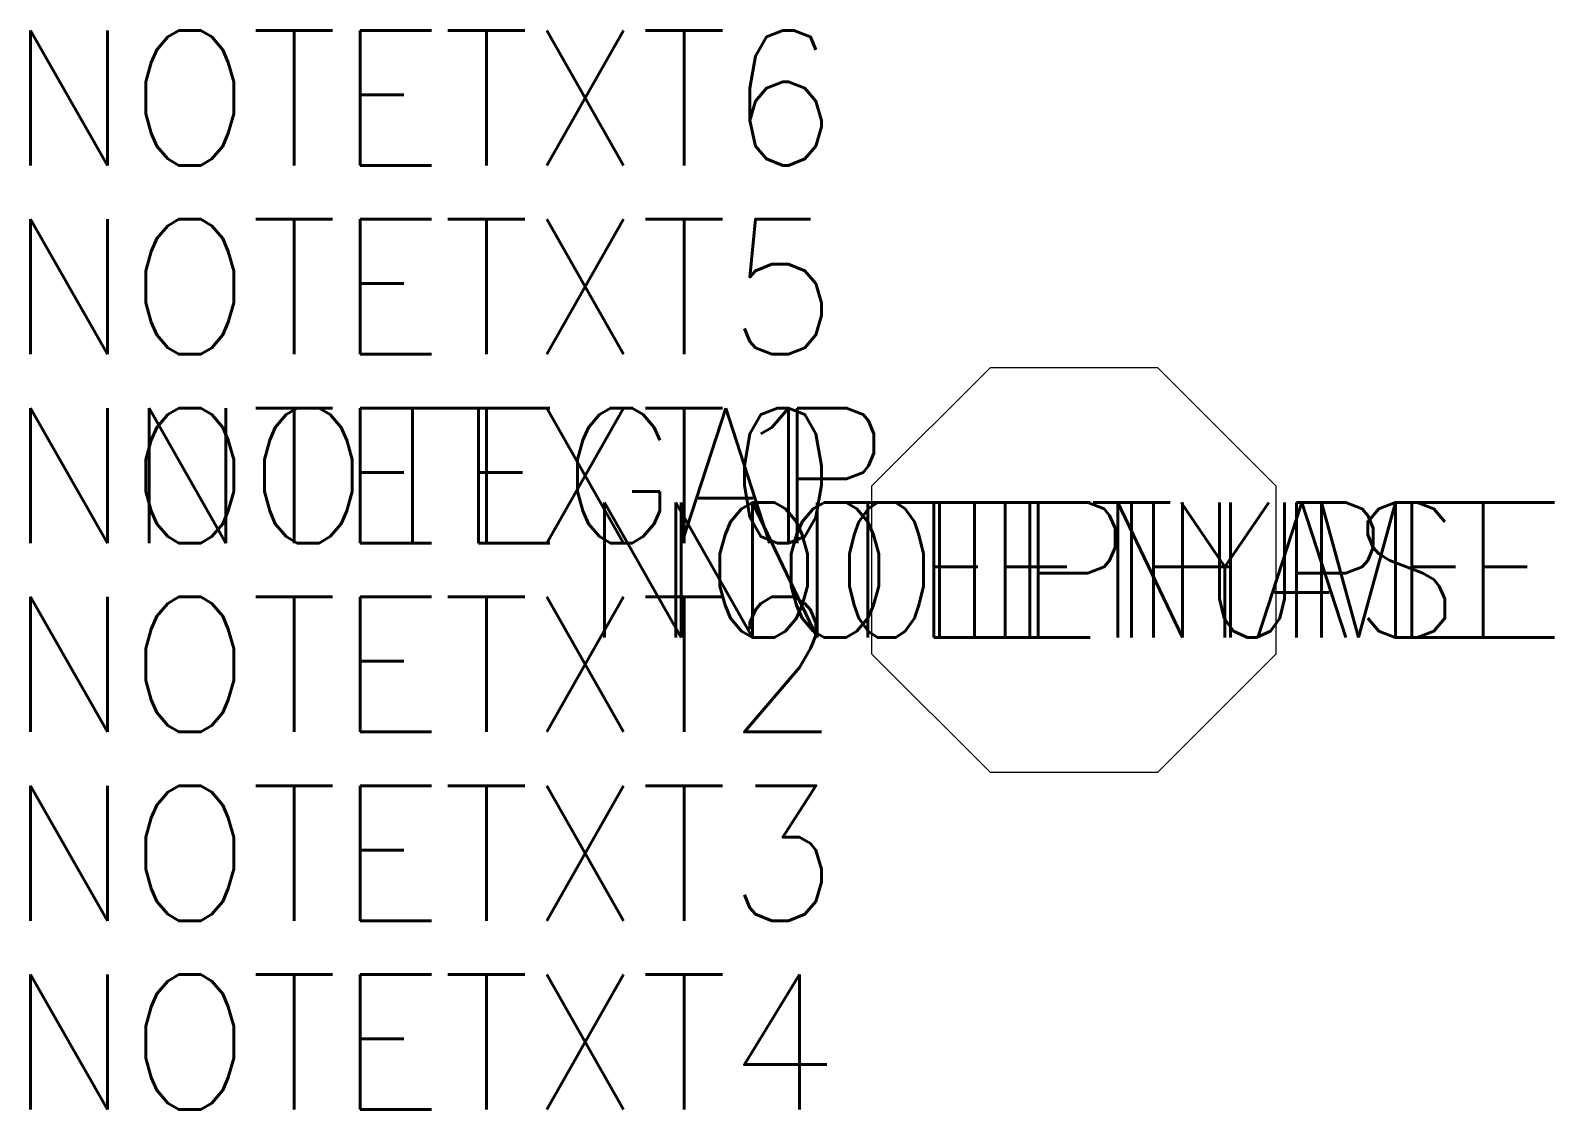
# Model space of a CAD drawing. Extents: x -10.2 to 1.1, y -4 to 4.
import ezdxf
from ezdxf.enums import TextEntityAlignment as Align

# ---------------------------------------------------------------- set-up
doc = ezdxf.new("R2010")
doc.units = 0
doc.header["$MEASUREMENT"] = 0
doc.layers.get('0').update_dxf_attribs({"linetype": 'CONTINUOUS'})
doc.styles.add('ROMANS', font='romans.shx', dxfattribs={"width": 0.95})

msp = doc.modelspace()

# ---------------------------------------------------------------- linework, layer by layer
at = {"flags": 128}
msp.add_lwpolyline([(-3.121, 1.5), (-4, 0.621), (-4, -0.621), (-3.121, -1.5), (-1.879, -1.5), (-1, -0.621), (-1, 0.621), (-1.879, 1.5)], close=True, dxfattribs=at)

# ---------------------------------------------------------------- texts
at = {"style": 'ROMANS', "width": 0.95}
for tag, flags, p in [('NOTETXT6', 8, (-4.25, 3)), ('NOTETXT5', 8, (-4.25, 1.6)), ('NOTETXT0', 9, (-4.25, 0.2))]:
    msp.add_attdef(tag, text='', height=1, dxfattribs=dict(at, flags=flags)).set_placement(p, align=Align.RIGHT)
for tag, p in [('NOTETXT1', (-4.25, 0.2)), ('NOTEGAP', (-3.86, 0.2))]:
    msp.add_attdef(tag, text='', height=1, dxfattribs=at).set_placement(p, align=Align.RIGHT)
at = {"style": 'ROMANS', "width": 0.95, "flags": 9}
for tag, text in [('NOTEPHASE', '1'), ('NOTETYPE', 'OCT')]:
    msp.add_attdef(tag, text=text, height=1, dxfattribs=at).set_placement((-2.5, 0), align=Align.MIDDLE)
at = {"style": 'ROMANS', "width": 0.8}
msp.add_attdef('NOTENUM', text='XX', height=1, dxfattribs=at).set_placement((-2.5, 0), align=Align.MIDDLE)
at = {"style": 'ROMANS', "width": 0.95}
msp.add_attdef('NOTETXT2', text='', height=1, dxfattribs=at).set_placement((-4.25, -0.2), align=Align.TOP_RIGHT)
at = {"style": 'ROMANS', "width": 0.95, "flags": 8}
for tag, p in [('NOTETXT3', (-4.25, -1.6)), ('NOTETXT4', (-4.25, -3))]:
    msp.add_attdef(tag, text='', height=1, dxfattribs=at).set_placement(p, align=Align.TOP_RIGHT)

doc.saveas('drawing.dxf')
